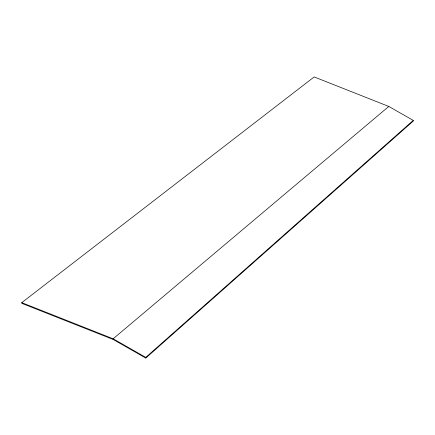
<?xml version="1.0" encoding="UTF-8"?>
<svg xmlns="http://www.w3.org/2000/svg" width="435" height="435" viewBox="0 0 435 435"><rect width="100%" height="100%" fill="white"/><g stroke="black" fill="none" stroke-linecap="round" stroke-linejoin="round"><path stroke-width="0.65" d="M145.774 358.065L145.774 357.391L413.25 120.386L388.792 106.45L314.162 76.935L21.75 302.651L21.75 303.325L113.144 339.463L145.774 358.065L413.25 121.06L413.25 120.386M388.792 106.45L113.144 338.794L113.144 339.463M21.75 302.651L113.144 338.794L145.774 357.391"/></g></svg>
